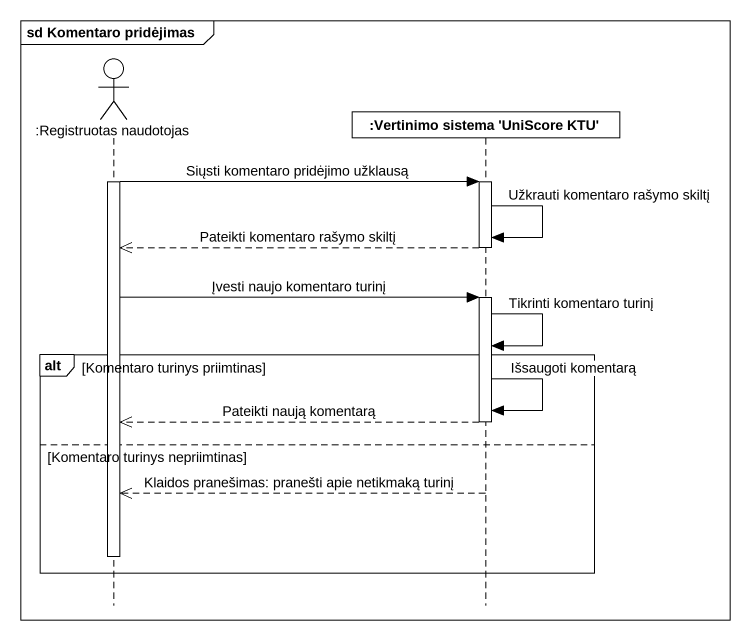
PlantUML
@startuml
mainframe sd Komentaro pridėjimas
hide footbox
actor ":Registruotas naudotojas" as Registruotas_naudotojas
participant ":Vertinimo sistema 'UniScore KTU'" as Vertinimo_sistema_UniScore

activate Registruotas_naudotojas
Registruotas_naudotojas -> Vertinimo_sistema_UniScore : Siųsti komentaro pridėjimo užklausą
activate Vertinimo_sistema_UniScore
Vertinimo_sistema_UniScore -> Vertinimo_sistema_UniScore : Užkrauti komentaro rašymo skiltį
Vertinimo_sistema_UniScore -->> Registruotas_naudotojas : Pateikti komentaro rašymo skiltį
deactivate Vertinimo_sistema_UniScore
Registruotas_naudotojas -> Vertinimo_sistema_UniScore : Įvesti naujo komentaro turinį
activate Vertinimo_sistema_UniScore
Vertinimo_sistema_UniScore -> Vertinimo_sistema_UniScore : Tikrinti komentaro turinį
alt Komentaro turinys priimtinas
  Vertinimo_sistema_UniScore -> Vertinimo_sistema_UniScore : Išsaugoti komentarą
  Vertinimo_sistema_UniScore -->> Registruotas_naudotojas : Pateikti naują komentarą
  deactivate Vertinimo_sistema_UniScore
else Komentaro turinys nepriimtinas
  Vertinimo_sistema_UniScore -->> Registruotas_naudotojas : Klaidos pranešimas: pranešti apie netikmaką turinį
  deactivate Registruotas_naudotojas
end
@enduml
